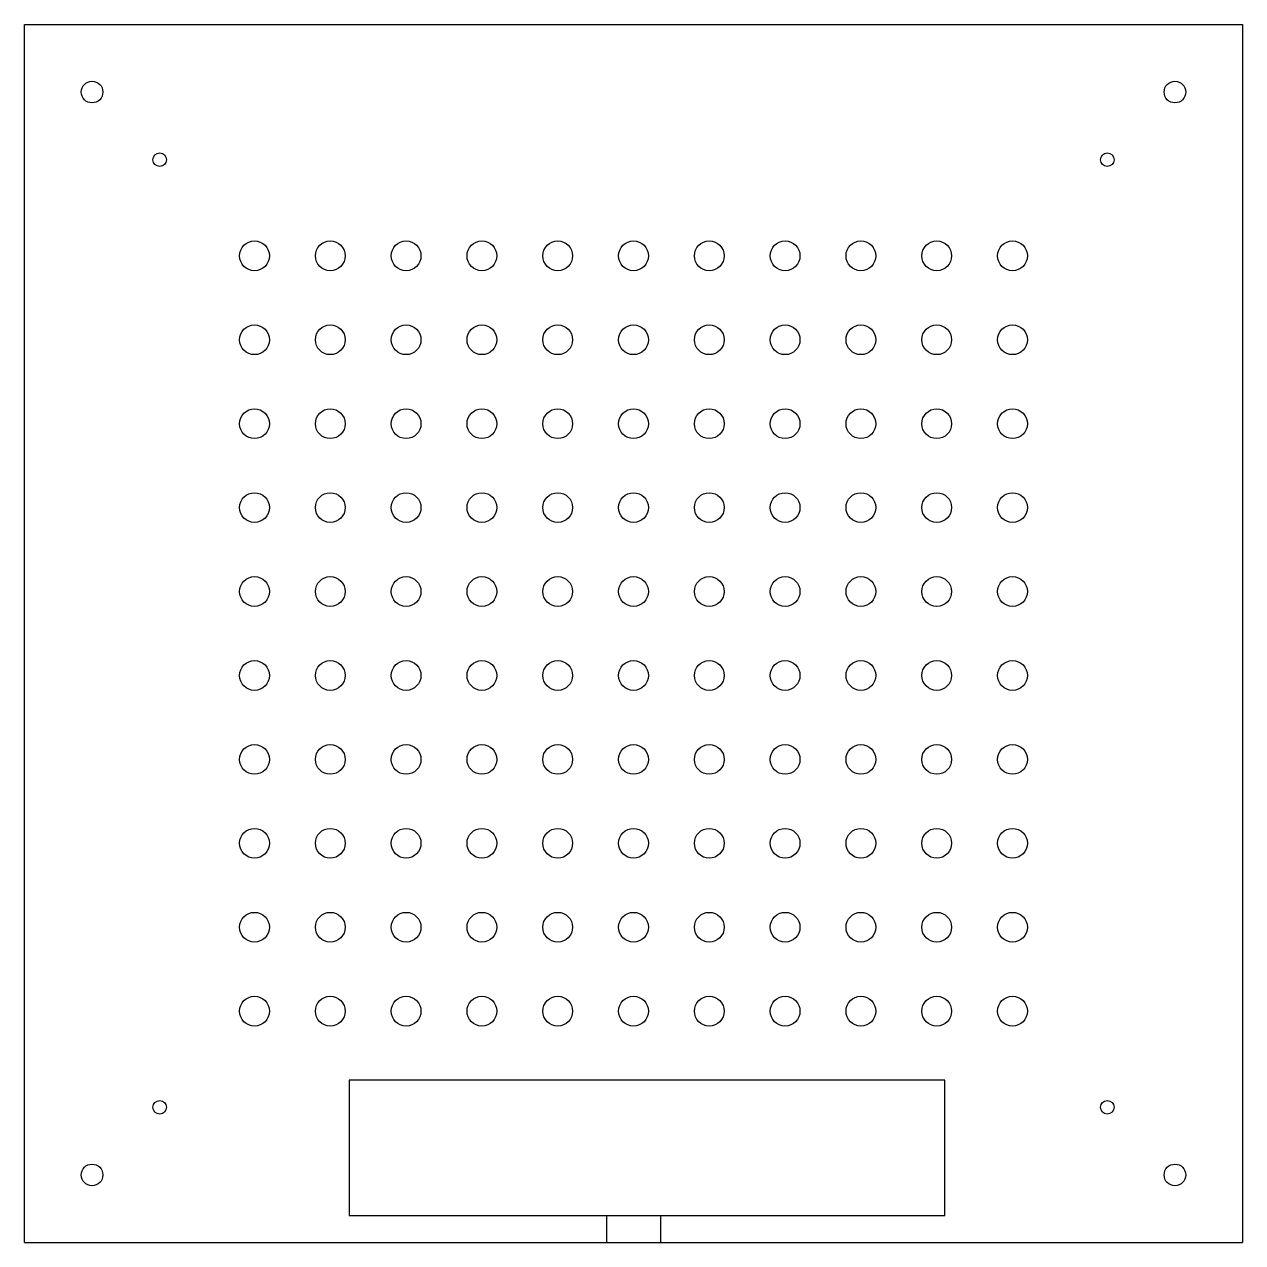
# Model space of a CAD drawing. Header units: millimetres. Extents: x 0 to 450, y 0 to 450.
import ezdxf

# ---------------------------------------------------------------- set-up
doc = ezdxf.new("R2010")
doc.units = ezdxf.units.MM
doc.layers.get('0').update_dxf_attribs({"lineweight": 25, "true_color": 0xffffff})

msp = doc.modelspace()

# ---------------------------------------------------------------- linework, layer by layer
for p, q in [((0, 0), (0, 450)), ((0, 450), (450, 450)), ((450, 450), (450, 0)), ((120, 60), (120, 10)), ((340, 60), (120, 60)), ((340, 10), (340, 60)), ((120, 10), (340, 10)), ((215, 10), (215, 0)), ((235, 10), (235, 0)), ((0, 0), (450, 0))]:
    msp.add_line(p, q)
for centre, radius in [((25, 425), 4), ((425, 425), 4), ((50, 400), 2.5), ((400, 400), 2.5), ((85, 364.5), 5.5), ((113, 364.5), 5.5), ((141, 364.5), 5.5), ((169, 364.5), 5.5), ((197, 364.5), 5.5), ((225, 364.5), 5.5), ((253, 364.5), 5.5), ((281, 364.5), 5.5), ((309, 364.5), 5.5), ((337, 364.5), 5.5), ((365, 364.5), 5.5), ((85, 333.5), 5.5), ((113, 333.5), 5.5), ((141, 333.5), 5.5), ((169, 333.5), 5.5), ((197, 333.5), 5.5), ((225, 333.5), 5.5), ((253, 333.5), 5.5), ((281, 333.5), 5.5), ((309, 333.5), 5.5), ((337, 333.5), 5.5), ((365, 333.5), 5.5), ((85, 302.5), 5.5), ((113, 302.5), 5.5), ((141, 302.5), 5.5), ((169, 302.5), 5.5), ((197, 302.5), 5.5), ((225, 302.5), 5.5), ((253, 302.5), 5.5), ((281, 302.5), 5.5), ((309, 302.5), 5.5), ((337, 302.5), 5.5), ((365, 302.5), 5.5), ((85, 271.5), 5.5), ((113, 271.5), 5.5), ((141, 271.5), 5.5), ((169, 271.5), 5.5), ((197, 271.5), 5.5), ((225, 271.5), 5.5), ((253, 271.5), 5.5), ((281, 271.5), 5.5), ((309, 271.5), 5.5), ((337, 271.5), 5.5), ((365, 271.5), 5.5), ((85, 240.5), 5.5), ((113, 240.5), 5.5), ((141, 240.5), 5.5), ((169, 240.5), 5.5), ((197, 240.5), 5.5), ((225, 240.5), 5.5), ((253, 240.5), 5.5), ((281, 240.5), 5.5), ((309, 240.5), 5.5), ((337, 240.5), 5.5), ((365, 240.5), 5.5), ((85, 209.5), 5.5), ((113, 209.5), 5.5), ((141, 209.5), 5.5), ((169, 209.5), 5.5), ((197, 209.5), 5.5), ((225, 209.5), 5.5), ((253, 209.5), 5.5), ((281, 209.5), 5.5), ((309, 209.5), 5.5), ((337, 209.5), 5.5), ((365, 209.5), 5.5), ((85, 178.5), 5.5), ((113, 178.5), 5.5), ((141, 178.5), 5.5), ((169, 178.5), 5.5), ((197, 178.5), 5.5), ((225, 178.5), 5.5), ((253, 178.5), 5.5), ((281, 178.5), 5.5), ((309, 178.5), 5.5), ((337, 178.5), 5.5), ((365, 178.5), 5.5), ((85, 147.5), 5.5), ((113, 147.5), 5.5), ((141, 147.5), 5.5), ((169, 147.5), 5.5), ((197, 147.5), 5.5), ((225, 147.5), 5.5), ((253, 147.5), 5.5), ((281, 147.5), 5.5), ((309, 147.5), 5.5), ((337, 147.5), 5.5), ((365, 147.5), 5.5), ((85, 116.5), 5.5), ((113, 116.5), 5.5), ((141, 116.5), 5.5), ((169, 116.5), 5.5), ((197, 116.5), 5.5), ((225, 116.5), 5.5), ((253, 116.5), 5.5), ((281, 116.5), 5.5), ((309, 116.5), 5.5), ((337, 116.5), 5.5), ((365, 116.5), 5.5), ((85, 85.5), 5.5), ((113, 85.5), 5.5), ((141, 85.5), 5.5), ((169, 85.5), 5.5), ((197, 85.5), 5.5), ((225, 85.5), 5.5), ((253, 85.5), 5.5), ((281, 85.5), 5.5), ((309, 85.5), 5.5), ((337, 85.5), 5.5), ((365, 85.5), 5.5), ((50, 50), 2.5), ((400, 50), 2.5), ((25, 25), 4), ((425, 25), 4)]:
    msp.add_circle(centre, radius)

doc.saveas('drawing.dxf')
